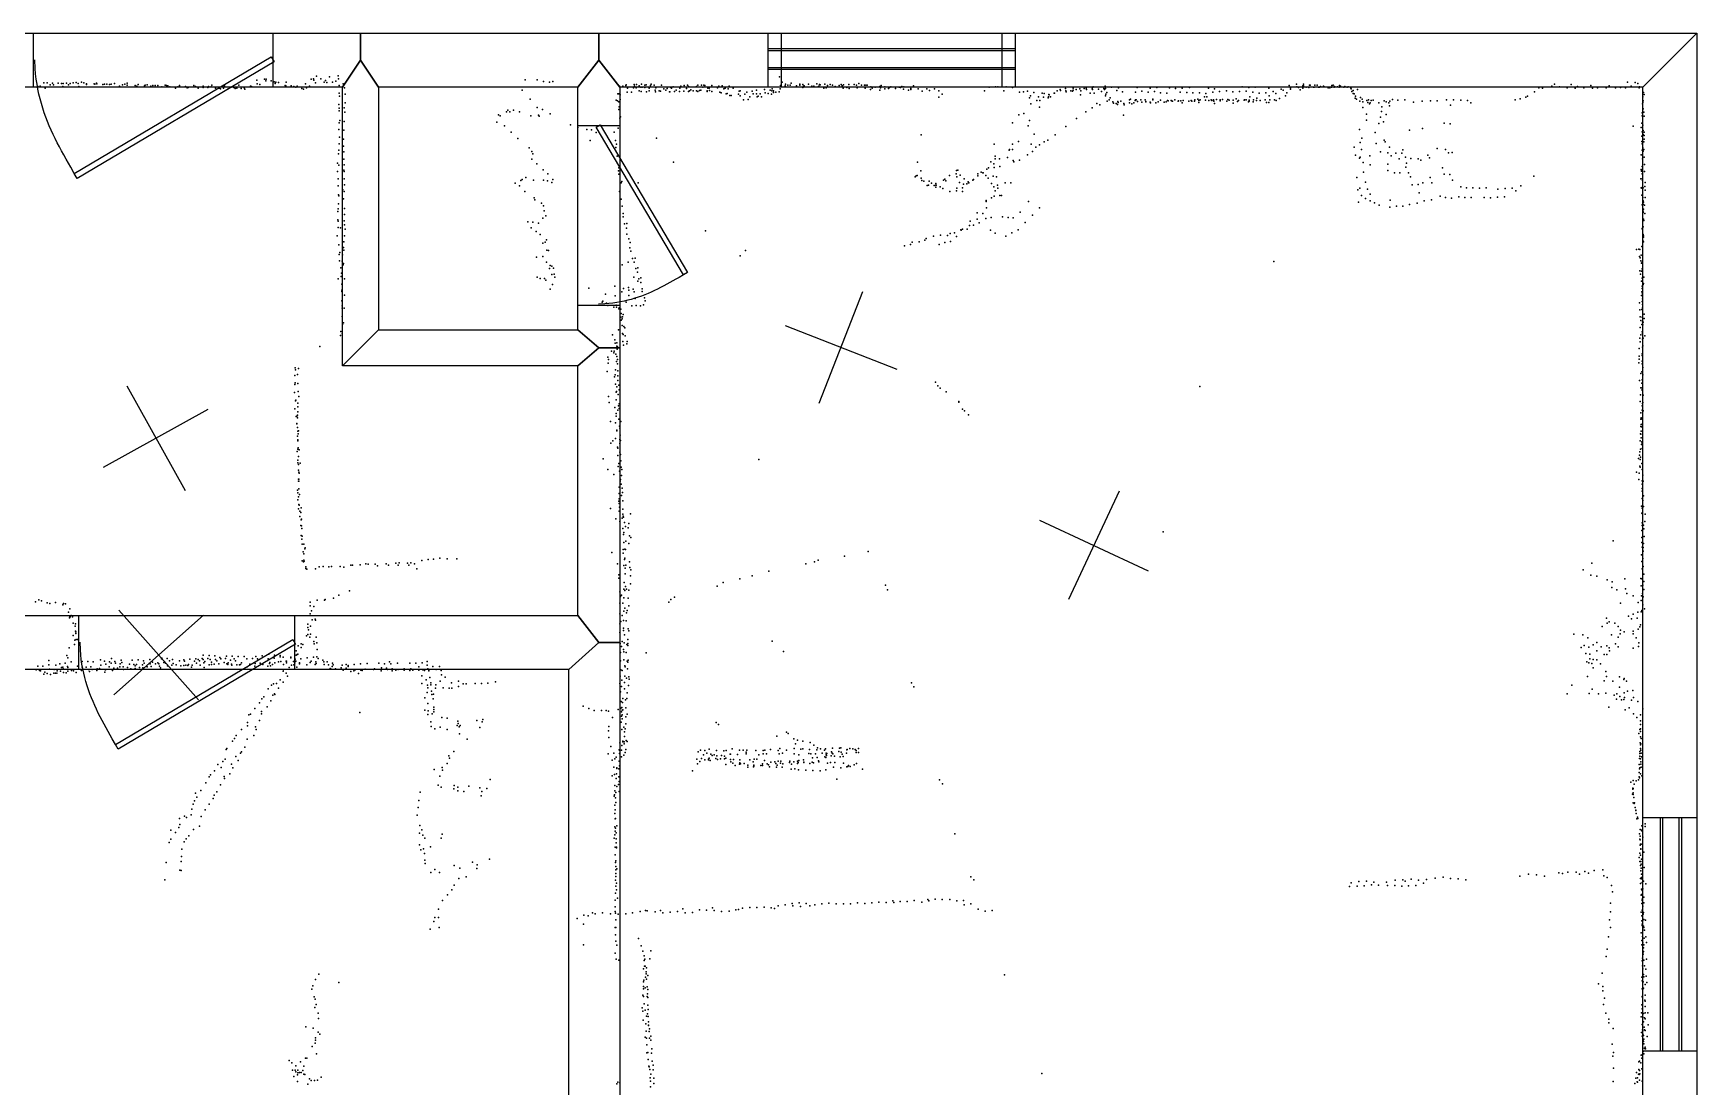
# Model space of a CAD drawing. Header units: millimetres. Extents: x 862 to 13566, y -25564 to -1880.
# Drawn here: x 8012 to 13566, y -5397 to -1880 of the extents above; entities that cross this region are included whole.
import ezdxf

# ---------------------------------------------------------------- set-up
doc = ezdxf.new("R2010")
doc.units = ezdxf.units.MM
for name, color, linetype in [('DOORS', 7, 'Continuous'), ('P', 9, 'Continuous'), ('PANOS', 10, 'Continuous'), ('ROOMS', 1, 'Continuous'), ('WALLS', 3, 'Continuous'), ('WINDOWS', 6, 'Continuous')]:
    doc.layers.add(name, color=color, linetype=linetype)

# ---------------------------------------------------------------- blocks, each defined once
blk = doc.blocks.new('1-Standard_3C')
for points in [[(-403.982, 5.64828), (253.382, 394.931), (263.573, 377.722), (-393.791, -11.5606), (-403.982, 5.64828)], [(263.573, 377.722), (275.367, 357.142), (283.15, 343.495), (290.844, 329.879), (298.429, 316.269), (305.882, 302.642), (313.184, 288.973), (320.313, 275.239), (327.249, 261.416), (333.971, 247.479), (340.456, 233.405), (346.686, 219.17), (352.638, 204.75), (358.291, 190.121), (363.626, 175.258), (368.62, 160.139), (373.253, 144.738), (377.503, 129.032), (381.351, 112.998), (384.774, 96.6102), (387.752, 79.8457), (390.265, 62.6802), (392.29, 45.0899), (393.807, 27.0508), (395.085, -0.90191)]]:
    blk.add_lwpolyline(points)
blk = doc.blocks.new('1-Standard_45')
for points in [[(-590, 42.9766), (589.999, 42.9766), (589.999, 32.9766), (-590, 32.9766), (-590, 42.9766)], [(-590.014, -44.0958), (589.985, -44.0958), (589.985, -54.0958), (-590.014, -54.0958), (-590.014, -44.0958)]]:
    blk.add_lwpolyline(points)

msp = doc.modelspace()

# ---------------------------------------------------------------- linework, layer by layer
at = {"layer": 'DOORS'}
for points in [[(8812.56, -2060.29), (8012.56, -2060.29), (8012.56, -1880.29), (8812.56, -1880.29), (8812.56, -2060.29)], [(9830.24, -2788.71), (9830.14, -2188.71), (9970.14, -2188.68), (9970.24, -2788.68), (9830.24, -2788.71)], [(8163.89, -3824.26), (8883.89, -3824.35), (8883.86, -4004.35), (8163.86, -4004.26), (8163.89, -3824.26)]]:
    msp.add_lwpolyline(points, dxfattribs=at)
at = {"layer": 'P'}
for p in [(8048, -2046), (8059, -2046), (8069, -2052), (8077, -2047), (8080, -2052), (8095, -2047), (8106, -2048), (8112, -2048), (8123, -2047), (8130, -2052), (8135, -2048), (8146, -2046), (8155, -2045), (8162, -2048), (8173, -2044), (8181, -2046), (8190, -2049), (8190, -2051), (8216, -2049), (8218, -2050), (8223, -2047), (8225, -2049), (8245, -2051), (8250, -2050), (8258, -2050), (8267, -2051), (8272, -2050), (8284, -2048), (8310, -2052), (8318, -2050), (8326, -2047), (8326, -2054), (8363, -2051), (8386, -2054), (8393, -2052), (8453, -2054), (8608, -2053), (8699, -2054), (8759, -2037), (8760, -2049), (8769, -2051), (8784, -2034), (8789, -2039), (8790, -2034), (8806, -2039), (8816, -2042), (8820, -2048), (8822, -2044), (8831, -2045), (8857, -2043), (8921, -2049), (8940, -2034), (8948, -2032), (8949, -2037), (8955, -2046), (8958, -2024), (8972, -2032), (8983, -2044), (8988, -2038), (8992, -2045), (9001, -2026), (9011, -2043), (9022, -2040), (9030, -2022), (9031, -2032), (9047, -2049), (9655, -2036), (9695, -2036), (9716, -2041), (9736, -2044), (9747, -2041), (9992, -2052), (10018, -2051), (10026, -2051), (10043, -2050), (10054, -2054), (10058, -2052), (10075, -2050), (10085, -2054), (10110, -2054), (10196, -2054), (10231, -2054), (10243, -2054), (10251, -2053), (10503, -2026), (10512, -2044), (10524, -2050), (10531, -2054), (10539, -2054), (10542, -2047), (10571, -2050), (10571, -2053), (10582, -2051), (10600, -2050), (10628, -2049), (10637, -2051), (10639, -2052), (10655, -2050), (10673, -2051), (10681, -2053), (10709, -2051), (10717, -2052), (10735, -2051), (10753, -2051), (10761, -2054), (10768, -2048), (10777, -2054), (10787, -2053), (10792, -2053), (10796, -2054), (12230, -2050), (12253, -2050), (12273, -2053), (12275, -2053), (12291, -2054), (12298, -2054), (12352, -2054), (13091, -2050), (13146, -2051), (13335, -2044), (13360, -2045), (13369, -2048), (8027, -2059), (8028, -2058), (8035, -2057), (8052, -2063), (8111, -2058), (8164, -2058), (8300, -2057), (8352, -2055), (8353, -2055), (8358, -2057), (8384, -2056), (8405, -2057), (8411, -2055), (8419, -2055), (8428, -2055), (8442, -2059), (8457, -2055), (8462, -2056), (8468, -2059), (8487, -2063), (8495, -2059), (8500, -2058), (8501, -2055), (8521, -2058), (8526, -2062), (8529, -2061), (8548, -2055), (8554, -2058), (8563, -2064), (8579, -2061), (8580, -2057), (8595, -2061), (8597, -2058), (8606, -2059), (8621, -2063), (8631, -2064), (8633, -2064), (8637, -2066), (8647, -2064), (8651, -2056), (8663, -2066), (8673, -2060), (8682, -2061), (8686, -2065), (8692, -2063), (8706, -2065), (8716, -2062), (8719, -2067), (8737, -2057), (8741, -2058), (8853, -2055), (8855, -2056), (8873, -2056), (8882, -2058), (8889, -2060), (8893, -2057), (8909, -2065), (8914, -2067), (8925, -2062), (8935, -2057), (9033, -2055), (9034, -2080), (9035, -2090), (9051, -2062), (9054, -2084), (9645, -2070), (9671, -2100), (9958, -2104), (9963, -2106), (9964, -2082), (9967, -2083), (9967, -2109), (9969, -2057), (9972, -2086), (9972, -2101), (9980, -2057), (9991, -2055), (9995, -2077), (9996, -2063), (10010, -2077), (10016, -2062), (10019, -2057), (10025, -2062), (10035, -2056), (10035, -2073), (10041, -2060), (10042, -2075), (10045, -2060), (10054, -2061), (10059, -2076), (10068, -2063), (10068, -2072), (10070, -2060), (10073, -2055), (10089, -2070), (10090, -2076), (10091, -2062), (10102, -2073), (10106, -2074), (10117, -2066), (10124, -2070), (10128, -2065), (10136, -2076), (10137, -2076), (10141, -2061), (10143, -2063), (10149, -2059), (10153, -2075), (10159, -2070), (10170, -2075), (10171, -2064), (10174, -2057), (10184, -2074), (10185, -2055), (10193, -2065), (10200, -2058), (10200, -2075), (10203, -2073), (10208, -2069), (10215, -2073), (10226, -2058), (10227, -2073), (10231, -2075), (10237, -2071), (10241, -2070), (10248, -2060), (10254, -2055), (10262, -2073), (10262, -2075), (10264, -2064), (10269, -2063), (10270, -2071), (10278, -2055), (10278, -2075), (10297, -2062), (10301, -2057), (10304, -2077), (10309, -2079), (10312, -2056), (10318, -2066), (10322, -2064), (10325, -2082), (10329, -2081), (10332, -2066), (10335, -2057), (10338, -2088), (10342, -2088), (10349, -2062), (10349, -2063), (10367, -2084), (10369, -2074), (10372, -2072), (10372, -2089), (10383, -2103), (10388, -2084), (10395, -2077), (10399, -2101), (10405, -2093), (10412, -2074), (10416, -2082), (10427, -2070), (10427, -2082), (10429, -2093), (10432, -2090), (10439, -2083), (10444, -2092), (10453, -2068), (10456, -2079), (10466, -2081), (10472, -2070), (10477, -2084), (10478, -2072), (10479, -2066), (10483, -2072), (10484, -2078), (10491, -2077), (10502, -2076), (10506, -2066), (10507, -2055), (10508, -2058), (10523, -2056), (10560, -2056), (10581, -2061), (10584, -2057), (10586, -2056), (10611, -2057), (10618, -2057), (10634, -2058), (10635, -2057), (10651, -2063), (10659, -2062), (10664, -2055), (10689, -2058), (10703, -2055), (10713, -2056), (10713, -2059), (10716, -2063), (10728, -2061), (10736, -2065), (10763, -2062), (10790, -2064), (10807, -2068), (10808, -2059), (10813, -2063), (10823, -2060), (10839, -2058), (10839, -2070), (10841, -2062), (10843, -2055), (10855, -2059), (10855, -2066), (10867, -2065), (10871, -2061), (10875, -2059), (10891, -2065), (10903, -2060), (10908, -2061), (10912, -2058), (10918, -2067), (10919, -2059), (10934, -2070), (10942, -2065), (10942, -2068), (10951, -2056), (10966, -2066), (10980, -2074), (10995, -2066), (11004, -2071), (11021, -2066), (11036, -2072), (11036, -2094), (11047, -2084), (11188, -2072), (11203, -2060), (11225, -2059), (11232, -2059), (11252, -2073), (11260, -2059), (11281, -2061), (11305, -2077), (11318, -2076), (11332, -2074), (11338, -2096), (11342, -2089), (11353, -2078), (11363, -2105), (11368, -2092), (11373, -2105), (11380, -2080), (11385, -2094), (11387, -2081), (11401, -2096), (11402, -2092), (11403, -2085), (11404, -2086), (11408, -2092), (11420, -2080), (11422, -2080), (11430, -2072), (11440, -2068), (11442, -2071), (11458, -2065), (11459, -2072), (11461, -2076), (11476, -2072), (11482, -2074), (11484, -2063), (11484, -2070), (11494, -2068), (11506, -2066), (11508, -2086), (11510, -2072), (11521, -2065), (11527, -2064), (11529, -2068), (11541, -2080), (11547, -2066), (11549, -2061), (11549, -2068), (11551, -2059), (11554, -2080), (11569, -2067), (11578, -2075), (11586, -2065), (11589, -2068), (11591, -2057), (11592, -2065), (11592, -2089), (11593, -2084), (11596, -2078), (11597, -2107), (11604, -2103), (11608, -2096), (11612, -2060), (11616, -2109), (11630, -2071), (11633, -2108), (11635, -2062), (11643, -2107), (11649, -2076), (11672, -2102), (11675, -2100), (11691, -2105), (11692, -2077), (11692, -2102), (11694, -2103), (11698, -2061), (11699, -2108), (11710, -2103), (11713, -2074), (11713, -2110), (11724, -2102), (11726, -2109), (11727, -2108), (11734, -2077), (11741, -2064), (11741, -2110), (11750, -2100), (11750, -2102), (11756, -2075), (11763, -2061), (11768, -2109), (11775, -2104), (11776, -2079), (11788, -2110), (11794, -2109), (11797, -2080), (11799, -2105), (11801, -2106), (11805, -2062), (11811, -2105), (11815, -2107), (11816, -2107), (11823, -2103), (11826, -2065), (11834, -2107), (11836, -2106), (11841, -2077), (11843, -2106), (11848, -2063), (11851, -2105), (11863, -2078), (11870, -2107), (11870, -2107), (11872, -2061), (11878, -2105), (11880, -2107), (11884, -2079), (11889, -2107), (11890, -2103), (11900, -2100), (11903, -2105), (11906, -2079), (11908, -2102), (11922, -2093), (11926, -2104), (11927, -2081), (11930, -2093), (11936, -2064), (11937, -2105), (11945, -2102), (11947, -2105), (11950, -2077), (11953, -2102), (11954, -2107), (11956, -2066), (11963, -2101), (11973, -2075), (11975, -2103), (11975, -2106), (11982, -2101), (11996, -2073), (11997, -2107), (12000, -2101), (12005, -2104), (12017, -2076), (12018, -2104), (12028, -2099), (12033, -2108), (12036, -2105), (12039, -2075), (12048, -2059), (12055, -2104), (12056, -2103), (12062, -2074), (12062, -2102), (12069, -2109), (12070, -2061), (12072, -2104), (12072, -2107), (12074, -2093), (12084, -2077), (12085, -2109), (12086, -2103), (12092, -2060), (12096, -2105), (12097, -2097), (12105, -2080), (12108, -2105), (12125, -2103), (12127, -2079), (12137, -2064), (12138, -2089), (12141, -2102), (12152, -2075), (12156, -2103), (12161, -2081), (12162, -2105), (12173, -2098), (12178, -2067), (12185, -2070), (12193, -2089), (12197, -2079), (12205, -2055), (12209, -2062), (12209, -2067), (12231, -2059), (12236, -2061), (12242, -2069), (12251, -2056), (12251, -2064), (12253, -2056), (12262, -2060), (12271, -2061), (12286, -2060), (12289, -2060), (12303, -2060), (12306, -2060), (12310, -2058), (12320, -2057), (12321, -2058), (12335, -2062), (12341, -2062), (12346, -2060), (12347, -2055), (12355, -2060), (12356, -2058), (12366, -2059), (12372, -2060), (12373, -2055), (12376, -2057), (12388, -2060), (12391, -2058), (12399, -2060), (12402, -2059), (12411, -2064), (12412, -2066), (12414, -2075), (12419, -2071), (12419, -2081), (12422, -2082), (12425, -2097), (12426, -2090), (12430, -2100), (12433, -2068), (12441, -2107), (12443, -2095), (12449, -2100), (12451, -2109), (12464, -2105), (12470, -2102), (12479, -2105), (12485, -2104), (12522, -2106), (12529, -2109), (12541, -2107), (12550, -2101), (12568, -2104), (12591, -2103), (12620, -2110), (12649, -2107), (12677, -2106), (12699, -2106), (12730, -2103), (12754, -2103), (12778, -2104), (12800, -2105), (12960, -2103), (12976, -2099), (12995, -2094), (13001, -2090), (13024, -2076), (13039, -2062), (13051, -2064), (13082, -2057), (13108, -2059), (13133, -2062), (13160, -2063), (13168, -2058), (13189, -2062), (13212, -2055), (13218, -2063), (13234, -2062), (13263, -2062), (13273, -2056), (13295, -2062), (13311, -2061), (13328, -2062), (13347, -2057), (13374, -2062), (13375, -2059), (13386, -2078), (13386, -2093), (13387, -2106), (13388, -2078), (13390, -2085), (9032, -2118), (9033, -2130), (9034, -2139), (9050, -2129), (9052, -2144), (9054, -2112), (9565, -2153), (9571, -2156), (9592, -2142), (9597, -2137), (9603, -2143), (9616, -2137), (9635, -2142), (9673, -2156), (9694, -2128), (9699, -2154), (9701, -2157), (9712, -2135), (9738, -2149), (9967, -2135), (9968, -2126), (9970, -2134), (9971, -2164), (9973, -2159), (11303, -2153), (11319, -2148), (11343, -2116), (11371, -2127), (11495, -2165), (11526, -2142), (11547, -2129), (11563, -2115), (11573, -2119), (11619, -2114), (11627, -2115), (11632, -2118), (11634, -2111), (11652, -2154), (11653, -2115), (11654, -2119), (11672, -2112), (11680, -2116), (11687, -2112), (11742, -2113), (11760, -2112), (11848, -2113), (11903, -2111), (11956, -2115), (12018, -2114), (12129, -2111), (12137, -2111), (12451, -2128), (12463, -2150), (12468, -2111), (12473, -2116), (12476, -2112), (12504, -2112), (12510, -2160), (12513, -2141), (12514, -2126), (12529, -2151), (12538, -2113), (12540, -2122), (12744, -2120), (12811, -2112), (13383, -2146), (13383, -2156), (13385, -2116), (13386, -2111), (13387, -2133), (13389, -2144), (13390, -2157), (9032, -2201), (9033, -2179), (9036, -2172), (9049, -2204), (9050, -2175), (9560, -2177), (9586, -2189), (9608, -2210), (9806, -2186), (9830, -2195), (9860, -2201), (9876, -2203), (9892, -2211), (9952, -2210), (9965, -2197), (10977, -2219), (11281, -2179), (11334, -2189), (11338, -2172), (11354, -2217), (11424, -2219), (11460, -2191), (12440, -2202), (12463, -2170), (12492, -2212), (12504, -2182), (12520, -2176), (12607, -2204), (12650, -2198), (12723, -2180), (12742, -2183), (13353, -2190), (13380, -2195), (13382, -2180), (13384, -2209), (13386, -2187), (13387, -2205), (13387, -2218), (13390, -2210), (9032, -2271), (9034, -2249), (9035, -2227), (9048, -2234), (9048, -2257), (9049, -2276), (9630, -2232), (9668, -2263), (9677, -2275), (9872, -2238), (9956, -2238), (9957, -2262), (9959, -2251), (10093, -2231), (11220, -2250), (11270, -2271), (11271, -2268), (11281, -2251), (11281, -2268), (11301, -2242), (11344, -2251), (11348, -2275), (11359, -2260), (11371, -2253), (11387, -2243), (11399, -2237), (12422, -2260), (12442, -2245), (12446, -2268), (12448, -2230), (12495, -2248), (12510, -2276), (12522, -2237), (12525, -2243), (12540, -2260), (12585, -2269), (12699, -2265), (12727, -2268), (13382, -2224), (13382, -2242), (13383, -2249), (13384, -2270), (13386, -2263), (13387, -2274), (13389, -2243), (13389, -2268), (13390, -2222), (13390, -2234), (9028, -2314), (9031, -2283), (9032, -2321), (9049, -2301), (9050, -2320), (9677, -2301), (9680, -2283), (9693, -2316), (9962, -2290), (9967, -2329), (10150, -2311), (10964, -2311), (11201, -2330), (11209, -2309), (11219, -2316), (11220, -2328), (11223, -2300), (11224, -2290), (11238, -2300), (11239, -2325), (11265, -2295), (11284, -2305), (11286, -2309), (11305, -2304), (11332, -2286), (12427, -2287), (12440, -2297), (12442, -2294), (12452, -2312), (12474, -2289), (12476, -2319), (12534, -2317), (12535, -2279), (12546, -2289), (12561, -2280), (12572, -2300), (12581, -2280), (12593, -2294), (12595, -2327), (12597, -2314), (12611, -2298), (12636, -2299), (12645, -2304), (12668, -2287), (12674, -2296), (12717, -2329), (12737, -2279), (12749, -2278), (13380, -2286), (13383, -2325), (13385, -2287), (13385, -2300), (13390, -2294), (13391, -2318), (9028, -2342), (9030, -2366), (9049, -2337), (9050, -2342), (9050, -2366), (9051, -2386), (9621, -2381), (9640, -2372), (9644, -2368), (9657, -2362), (9682, -2371), (9715, -2336), (9716, -2371), (9729, -2373), (9730, -2350), (9744, -2378), (9747, -2368), (9966, -2339), (9967, -2351), (9975, -2380), (9977, -2375), (10032, -2380), (10957, -2360), (10960, -2356), (10963, -2355), (10975, -2339), (10977, -2364), (10979, -2372), (10985, -2374), (10985, -2374), (11001, -2387), (11003, -2374), (11011, -2381), (11026, -2382), (11026, -2387), (11027, -2387), (11051, -2371), (11056, -2367), (11059, -2373), (11071, -2355), (11093, -2350), (11094, -2338), (11096, -2359), (11099, -2337), (11104, -2379), (11107, -2354), (11118, -2384), (11120, -2366), (11129, -2383), (11133, -2376), (11134, -2380), (11136, -2380), (11149, -2371), (11151, -2369), (11166, -2350), (11166, -2356), (11177, -2344), (11182, -2346), (11183, -2346), (11192, -2355), (11196, -2334), (11200, -2364), (11211, -2382), (11217, -2357), (11228, -2359), (11231, -2387), (11257, -2380), (11276, -2380), (12431, -2362), (12453, -2344), (12460, -2377), (12535, -2338), (12557, -2346), (12574, -2346), (12603, -2346), (12610, -2360), (12616, -2386), (12636, -2385), (12651, -2380), (12676, -2362), (12681, -2380), (12722, -2351), (12741, -2352), (12750, -2371), (13022, -2357), (13379, -2366), (13380, -2335), (13381, -2338), (13381, -2341), (13383, -2349), (13384, -2366), (13385, -2372), (13391, -2342), (13393, -2379), (9030, -2390), (9031, -2420), (9032, -2423), (9046, -2403), (9048, -2433), (9050, -2408), (9635, -2390), (9653, -2409), (9685, -2430), (9687, -2436), (9969, -2408), (9975, -2434), (10997, -2389), (11020, -2388), (11026, -2394), (11040, -2393), (11049, -2398), (11072, -2408), (11095, -2406), (11096, -2397), (11114, -2396), (11114, -2408), (11193, -2438), (11194, -2442), (11211, -2430), (11219, -2393), (11220, -2424), (11223, -2406), (11233, -2397), (11239, -2422), (11245, -2422), (11335, -2442), (12434, -2403), (12441, -2397), (12447, -2422), (12460, -2432), (12467, -2401), (12475, -2417), (12475, -2440), (12542, -2437), (12639, -2413), (12656, -2440), (12680, -2436), (12709, -2424), (12727, -2428), (12747, -2431), (12772, -2426), (12778, -2393), (12791, -2428), (12797, -2396), (12813, -2428), (12818, -2396), (12840, -2397), (12856, -2429), (12863, -2396), (12877, -2430), (12901, -2427), (12902, -2401), (12924, -2426), (12926, -2399), (12950, -2397), (12962, -2406), (12979, -2390), (13380, -2396), (13382, -2397), (13382, -2421), (13385, -2394), (13386, -2429), (13387, -2396), (13387, -2440), (13392, -2392), (13393, -2404), (13393, -2429), (9029, -2475), (9030, -2466), (9031, -2450), (9051, -2465), (9051, -2485), (9709, -2447), (9714, -2498), (9716, -2456), (9718, -2473), (9724, -2490), (9978, -2458), (9982, -2482), (9982, -2493), (11163, -2480), (11182, -2482), (11192, -2499), (11195, -2463), (11210, -2495), (11248, -2493), (11267, -2495), (11284, -2496), (11307, -2478), (11348, -2487), (11372, -2463), (12436, -2444), (12490, -2446), (12506, -2454), (12541, -2461), (12563, -2458), (12584, -2457), (12607, -2452), (12632, -2447), (13383, -2453), (13387, -2451), (13387, -2474), (13387, -2479), (13388, -2444), (13388, -2467), (13391, -2454), (13392, -2482), (9029, -2503), (9030, -2508), (9030, -2529), (9038, -2530), (9050, -2506), (9051, -2520), (9053, -2534), (9663, -2510), (9675, -2530), (9680, -2511), (9691, -2542), (9699, -2514), (9705, -2552), (9986, -2516), (9993, -2531), (9994, -2515), (9994, -2551), (10257, -2540), (11041, -2554), (11073, -2549), (11088, -2547), (11109, -2536), (11110, -2538), (11114, -2534), (11130, -2534), (11138, -2522), (11140, -2507), (11151, -2521), (11164, -2501), (11170, -2513), (11208, -2538), (11224, -2548), (11279, -2547), (11300, -2536), (11324, -2512), (13383, -2532), (13384, -2533), (13386, -2503), (13386, -2551), (13387, -2527), (13387, -2552), (13388, -2501), (13389, -2505), (9027, -2556), (9032, -2587), (9045, -2575), (9046, -2597), (9048, -2596), (9049, -2576), (9049, -2604), (9051, -2556), (9713, -2581), (9721, -2578), (9726, -2570), (9727, -2604), (9732, -2606), (10001, -2566), (10004, -2597), (10005, -2579), (10007, -2608), (10390, -2605), (10921, -2590), (10941, -2585), (10946, -2578), (10970, -2577), (10989, -2571), (10993, -2565), (11018, -2558), (11037, -2585), (11056, -2579), (11064, -2555), (11074, -2575), (11095, -2559), (11259, -2558), (13365, -2602), (13372, -2601), (13376, -2602), (13382, -2592), (13386, -2572), (13388, -2557), (13388, -2561), (13388, -2576), (9034, -2619), (9035, -2640), (9036, -2612), (9039, -2663), (9043, -2641), (9045, -2620), (9047, -2653), (9048, -2649), (9692, -2628), (9714, -2625), (9726, -2644), (9736, -2665), (9738, -2656), (9744, -2658), (9749, -2664), (9978, -2653), (9998, -2644), (10013, -2632), (10018, -2644), (10022, -2631), (10031, -2663), (10372, -2623), (12154, -2642), (13375, -2626), (13377, -2630), (13379, -2640), (13380, -2621), (13381, -2648), (13383, -2644), (9030, -2700), (9040, -2692), (9041, -2681), (9042, -2718), (9051, -2700), (9694, -2694), (9705, -2699), (9719, -2699), (9723, -2704), (9743, -2686), (9746, -2719), (9751, -2684), (9753, -2694), (10017, -2695), (10024, -2666), (10029, -2678), (10031, -2708), (10034, -2700), (10041, -2697), (10041, -2712), (13376, -2673), (13378, -2685), (13381, -2674), (13381, -2708), (13383, -2667), (13383, -2698), (13387, -2719), (13388, -2716), (13389, -2695), (9042, -2738), (9042, -2742), (9042, -2773), (9051, -2755), (9738, -2735), (9867, -2731), (9914, -2775), (9923, -2751), (9954, -2725), (9955, -2757), (9977, -2744), (9983, -2732), (9999, -2729), (10000, -2738), (10000, -2756), (10015, -2735), (10018, -2744), (10022, -2766), (10045, -2733), (10045, -2742), (10053, -2763), (10055, -2773), (13381, -2756), (13382, -2743), (13383, -2725), (13383, -2732), (13384, -2776), (13385, -2747), (13385, -2749), (13385, -2767), (9043, -2790), (9043, -2798), (9044, -2826), (9050, -2798), (9912, -2778), (9926, -2781), (9931, -2789), (9950, -2795), (9958, -2788), (9959, -2795), (9967, -2800), (9968, -2797), (9974, -2801), (9974, -2828), (9975, -2816), (9979, -2827), (9982, -2819), (9992, -2778), (10011, -2790), (10025, -2789), (10039, -2790), (10050, -2787), (13375, -2780), (13376, -2803), (13377, -2827), (13382, -2802), (13383, -2828), (13385, -2786), (13385, -2797), (13390, -2818), (13390, -2832), (9039, -2876), (9043, -2884), (9045, -2853), (9048, -2847), (9946, -2887), (9966, -2870), (9975, -2838), (9978, -2834), (9978, -2856), (9979, -2883), (9982, -2886), (9984, -2859), (9987, -2864), (13377, -2862), (13379, -2839), (13379, -2887), (13382, -2853), (13384, -2877), (13385, -2844), (13385, -2882), (13386, -2854), (13387, -2845), (8969, -2926), (9038, -2889), (9943, -2942), (9952, -2941), (9954, -2904), (9955, -2915), (9960, -2925), (9961, -2914), (9962, -2931), (9962, -2935), (9963, -2927), (9981, -2909), (9983, -2921), (9988, -2890), (9994, -2917), (9995, -2909), (13374, -2933), (13376, -2898), (13377, -2910), (13385, -2901), (13385, -2928), (13386, -2924), (13387, -2898), (13392, -2890), (8887, -2997), (9931, -2962), (9932, -2982), (9933, -2969), (9951, -2947), (9957, -2951), (9959, -2976), (9961, -2959), (9963, -2969), (9963, -2984), (13372, -2981), (13373, -2958), (13373, -2968), (13383, -2956), (13383, -2975), (13383, -2984), (13384, -2950), (13386, -2996), (8885, -3023), (8885, -3053), (8887, -3047), (8888, -3004), (8894, -3019), (8895, -3049), (8898, -2999), (9928, -3009), (9953, -3027), (9955, -3020), (9956, -3004), (9956, -3052), (9964, -3007), (9964, -3024), (9964, -3040), (11024, -3045), (13375, -3040), (13379, -3016), (13382, -3011), (13382, -3048), (13384, -3037), (13386, -3021), (8884, -3080), (8888, -3107), (8889, -3105), (8897, -3076), (8899, -3093), (9933, -3093), (9958, -3078), (9958, -3104), (9959, -3076), (9961, -3061), (9965, -3086), (9967, -3055), (9968, -3071), (11032, -3057), (11040, -3065), (11060, -3077), (11907, -3060), (13378, -3087), (13379, -3064), (13384, -3068), (13384, -3072), (13385, -3063), (13386, -3090), (13387, -3088), (8885, -3134), (8890, -3160), (8893, -3157), (8894, -3155), (8894, -3164), (8895, -3127), (8895, -3144), (8896, -3115), (9935, -3113), (9954, -3130), (9958, -3150), (9958, -3158), (9964, -3139), (9966, -3124), (9968, -3117), (9968, -3133), (11102, -3110), (11102, -3112), (11115, -3135), (11121, -3141), (11135, -3154), (13377, -3110), (13379, -3147), (13380, -3164), (13384, -3124), (13384, -3139), (13385, -3116), (13386, -3113), (13387, -3141), (8892, -3183), (8892, -3184), (8894, -3196), (8896, -3209), (8897, -3218), (8898, -3207), (9939, -3176), (9956, -3181), (9961, -3205), (9961, -3208), (9967, -3169), (9969, -3192), (9970, -3199), (9974, -3176), (13378, -3217), (13379, -3169), (13379, -3193), (13379, -3219), (13380, -3186), (13380, -3209), (13381, -3194), (13383, -3168), (13383, -3185), (8894, -3225), (8895, -3241), (8895, -3269), (8896, -3238), (8897, -3264), (8900, -3271), (9941, -3249), (9947, -3241), (9956, -3233), (9963, -3262), (9964, -3265), (9971, -3236), (9971, -3250), (9972, -3222), (9973, -3240), (13377, -3241), (13378, -3269), (13380, -3231), (13381, -3253), (13382, -3244), (13383, -3266), (13384, -3247), (8893, -3277), (8896, -3305), (8896, -3314), (8898, -3293), (8898, -3320), (8903, -3315), (9915, -3301), (9964, -3290), (9965, -3327), (9967, -3317), (9971, -3279), (9972, -3308), (9973, -3287), (9974, -3308), (9975, -3329), (10434, -3303), (13371, -3300), (13375, -3289), (13376, -3278), (13376, -3325), (13377, -3303), (13377, -3329), (13378, -3295), (13382, -3317), (8898, -3339), (8898, -3369), (8898, -3375), (8899, -3346), (8899, -3369), (8899, -3375), (8900, -3349), (9930, -3336), (9951, -3353), (9969, -3342), (9972, -3375), (9973, -3370), (9975, -3386), (9976, -3357), (9977, -3337), (13365, -3346), (13372, -3370), (13374, -3349), (13384, -3337), (13384, -3374), (13384, -3385), (13386, -3356), (13387, -3376), (8894, -3406), (8895, -3414), (8896, -3438), (8898, -3428), (8899, -3401), (8901, -3420), (9967, -3442), (9968, -3395), (9968, -3417), (9968, -3435), (9976, -3423), (9978, -3399), (9979, -3413), (9981, -3441), (13383, -3400), (13384, -3409), (13384, -3433), (13385, -3399), (13386, -3440), (13388, -3424), (8898, -3468), (8899, -3453), (8900, -3456), (8902, -3476), (8902, -3494), (8906, -3480), (8907, -3465), (9939, -3467), (9968, -3450), (9968, -3476), (9969, -3462), (9981, -3469), (9981, -3486), (9982, -3492), (9983, -3496), (10006, -3485), (13381, -3459), (13382, -3482), (13383, -3466), (13384, -3483), (13386, -3460), (13388, -3460), (13393, -3486), (8905, -3523), (8907, -3505), (8908, -3502), (8908, -3525), (8909, -3534), (9957, -3501), (9970, -3510), (9978, -3499), (9981, -3533), (9983, -3553), (9984, -3547), (9986, -3513), (9989, -3527), (9998, -3531), (10001, -3517), (11784, -3545), (13382, -3540), (13384, -3515), (13384, -3523), (13388, -3522), (13389, -3535), (13392, -3510), (8907, -3557), (8909, -3569), (8910, -3559), (8910, -3586), (8915, -3586), (8919, -3601), (8920, -3598), (9982, -3604), (9984, -3580), (9987, -3603), (9989, -3604), (9990, -3576), (10000, -3584), (10003, -3558), (10007, -3564), (13287, -3575), (13382, -3564), (13382, -3580), (13383, -3596), (13387, -3597), (13387, -3609), (13388, -3584), (13390, -3560), (8910, -3642), (8913, -3611), (8914, -3645), (8916, -3618), (8916, -3639), (8917, -3643), (8922, -3662), (8967, -3662), (8980, -3660), (8999, -3662), (9008, -3660), (9037, -3660), (9049, -3663), (9072, -3656), (9078, -3656), (9104, -3655), (9123, -3652), (9130, -3653), (9154, -3653), (9161, -3658), (9190, -3651), (9198, -3656), (9223, -3649), (9230, -3656), (9234, -3648), (9262, -3649), (9266, -3656), (9273, -3648), (9285, -3652), (9310, -3640), (9331, -3637), (9348, -3636), (9370, -3633), (9394, -3635), (9426, -3635), (9944, -3614), (9963, -3652), (9982, -3616), (9984, -3657), (9986, -3637), (9987, -3632), (9991, -3656), (10003, -3645), (10004, -3664), (10592, -3652), (10620, -3645), (10633, -3639), (10720, -3626), (10800, -3610), (13215, -3649), (13381, -3621), (13382, -3644), (13386, -3634), (13387, -3660), (8922, -3667), (8926, -3669), (8955, -3668), (9293, -3668), (9967, -3688), (9967, -3699), (9985, -3714), (9988, -3666), (9988, -3685), (10006, -3692), (10006, -3718), (10007, -3671), (10316, -3714), (10371, -3701), (10412, -3692), (10468, -3676), (13187, -3672), (13212, -3689), (13232, -3693), (13267, -3705), (13283, -3712), (13326, -3702), (13379, -3700), (13382, -3702), (13384, -3668), (13389, -3686), (13389, -3711), (8031, -3772), (8040, -3775), (8960, -3773), (8984, -3773), (8987, -3771), (9015, -3766), (9032, -3756), (9068, -3742), (9970, -3745), (9973, -3761), (9976, -3756), (9984, -3736), (9984, -3765), (9987, -3741), (9989, -3727), (9993, -3736), (9998, -3766), (10001, -3739), (10141, -3771), (10153, -3763), (10296, -3726), (10857, -3723), (10864, -3738), (13282, -3730), (13299, -3738), (13328, -3735), (13332, -3750), (13353, -3758), (13380, -3725), (13380, -3774), (13381, -3758), (13385, -3750), (13386, -3723), (13387, -3762), (13389, -3737), (8020, -3778), (8059, -3782), (8068, -3784), (8087, -3780), (8111, -3788), (8113, -3784), (8120, -3785), (8130, -3813), (8134, -3802), (8134, -3828), (8136, -3828), (8139, -3824), (8143, -3828), (8937, -3779), (8937, -3792), (8937, -3818), (8941, -3808), (8949, -3794), (9971, -3783), (9971, -3818), (9978, -3824), (9981, -3783), (9984, -3810), (9987, -3799), (9993, -3815), (9995, -3807), (10000, -3792), (10134, -3779), (13311, -3783), (13338, -3826), (13353, -3819), (13369, -3813), (13370, -3781), (13380, -3812), (13382, -3807), (13386, -3788), (13391, -3802), (8133, -3832), (8145, -3850), (8152, -3859), (8153, -3852), (8153, -3876), (8154, -3878), (8154, -3884), (8929, -3853), (8929, -3864), (8929, -3887), (8931, -3872), (8938, -3859), (8938, -3886), (8943, -3838), (8953, -3836), (8954, -3840), (9971, -3852), (9971, -3881), (9974, -3844), (9983, -3841), (9983, -3866), (9983, -3874), (9992, -3842), (9998, -3869), (10000, -3875), (13155, -3886), (13250, -3861), (13265, -3833), (13267, -3850), (13273, -3845), (13292, -3850), (13303, -3861), (13310, -3885), (13311, -3873), (13323, -3879), (13348, -3835), (13353, -3876), (13353, -3885), (13367, -3833), (13370, -3870), (13376, -3862), (13378, -3855), (8132, -3932), (8145, -3891), (8150, -3921), (8151, -3906), (8155, -3904), (8160, -3904), (8890, -3942), (8897, -3925), (8907, -3918), (8907, -3931), (8912, -3921), (8925, -3892), (8936, -3896), (8949, -3911), (8950, -3918), (8957, -3896), (8959, -3915), (8960, -3937), (9972, -3917), (9976, -3927), (9978, -3911), (9983, -3938), (9985, -3915), (9986, -3889), (9994, -3921), (9997, -3904), (9997, -3917), (9997, -3924), (10479, -3910), (13180, -3931), (13186, -3888), (13190, -3924), (13202, -3898), (13206, -3930), (13220, -3922), (13232, -3914), (13232, -3942), (13247, -3929), (13266, -3925), (13273, -3932), (13275, -3942), (13281, -3888), (13294, -3918), (13303, -3896), (13303, -3928), (13353, -3933), (13363, -3898), (13371, -3927), (13372, -3915), (8027, -3993), (8044, -3993), (8064, -3974), (8064, -3989), (8088, -3990), (8101, -3985), (8106, -3997), (8111, -3996), (8119, -3983), (8124, -3958), (8127, -3994), (8128, -3965), (8128, -3997), (8139, -3979), (8160, -3993), (8175, -3978), (8176, -3996), (8189, -3996), (8194, -3977), (8205, -3995), (8212, -3979), (8237, -3972), (8238, -3990), (8250, -3976), (8255, -3986), (8266, -3995), (8267, -3979), (8272, -3983), (8274, -3968), (8285, -3978), (8287, -3983), (8301, -3995), (8302, -3985), (8306, -3973), (8308, -3981), (8312, -3995), (8327, -3998), (8334, -3986), (8343, -3973), (8348, -3987), (8352, -3992), (8357, -3988), (8362, -3972), (8367, -3997), (8377, -3989), (8380, -3975), (8382, -3983), (8393, -3995), (8399, -3984), (8401, -3971), (8403, -3985), (8406, -3994), (8410, -3980), (8420, -3985), (8428, -3982), (8431, -3985), (8434, -3993), (8440, -3969), (8442, -3966), (8448, -3981), (8454, -3983), (8459, -3967), (8460, -3992), (8467, -3975), (8475, -3990), (8477, -3971), (8479, -3984), (8489, -3989), (8500, -3975), (8505, -3992), (8515, -3972), (8515, -3991), (8517, -3976), (8522, -3990), (8528, -3991), (8530, -3988), (8535, -3970), (8540, -3996), (8543, -3990), (8550, -3976), (8555, -3969), (8557, -3983), (8563, -3971), (8567, -3975), (8570, -3990), (8576, -3968), (8579, -3971), (8580, -3956), (8582, -3982), (8583, -3997), (8585, -3978), (8595, -3967), (8599, -3989), (8600, -3957), (8603, -3971), (8607, -3980), (8607, -3988), (8616, -3986), (8618, -3959), (8621, -3971), (8625, -3975), (8632, -3985), (8635, -3964), (8638, -3969), (8650, -3981), (8654, -3968), (8657, -3960), (8658, -3985), (8662, -3987), (8663, -3982), (8671, -3973), (8674, -3986), (8675, -3990), (8676, -3960), (8683, -3969), (8687, -3975), (8692, -3989), (8696, -3961), (8701, -3989), (8704, -3987), (8707, -3982), (8716, -3961), (8725, -3969), (8726, -3995), (8735, -3986), (8744, -3967), (8752, -3993), (8753, -3984), (8755, -3961), (8761, -3969), (8770, -3983), (8776, -3959), (8779, -3988), (8795, -3993), (8796, -3969), (8799, -3953), (8801, -3984), (8802, -3981), (8804, -3992), (8811, -3988), (8816, -3966), (8818, -3956), (8819, -3982), (8831, -3979), (8837, -3957), (8837, -3962), (8839, -3978), (8847, -3963), (8848, -3988), (8857, -3976), (8858, -3976), (8858, -3982), (8867, -3997), (8872, -3963), (8872, -3965), (8874, -3990), (8881, -3978), (8882, -3989), (8885, -3982), (8887, -3970), (8889, -3976), (8890, -3956), (8892, -3996), (8893, -3954), (8896, -3953), (8901, -3982), (8901, -3985), (8906, -3969), (8926, -3989), (8927, -3965), (8937, -3981), (8940, -3976), (8948, -3963), (8953, -3988), (8956, -3979), (8957, -3984), (8959, -3962), (8963, -3967), (8979, -3973), (8982, -3979), (8983, -3987), (8993, -3979), (8998, -3989), (9010, -3994), (9011, -3983), (9013, -3989), (9044, -3990), (9057, -3987), (9063, -3991), (9063, -3994), (9084, -3988), (9105, -3985), (9127, -3984), (9166, -3983), (9185, -3985), (9201, -3979), (9206, -3985), (9228, -3983), (9269, -3983), (9290, -3983), (9300, -3995), (9311, -3982), (9327, -3978), (9327, -3990), (9346, -3994), (9368, -3994), (9973, -3948), (9973, -3975), (9984, -3945), (9984, -3972), (9987, -3992), (9988, -3995), (9992, -3947), (9995, -3976), (9997, -3980), (9998, -3973), (10058, -3949), (10517, -3944), (13195, -3951), (13199, -3979), (13205, -3982), (13209, -3953), (13209, -3969), (13215, -3984), (13220, -3971), (13232, -3972), (13244, -3985), (13257, -3954), (13266, -3954), (8022, -4005), (8033, -4006), (8033, -4008), (8034, -4006), (8036, -4009), (8048, -4020), (8051, -4013), (8059, -4018), (8067, -4003), (8070, -4021), (8081, -4016), (8082, -4004), (8087, -4016), (8091, -4017), (8092, -4009), (8103, -4010), (8112, -4002), (8113, -4014), (8122, -4015), (8128, -4010), (8140, -4007), (8147, -4009), (8156, -4014), (8172, -4005), (8173, -4007), (8197, -4004), (8200, -4011), (8209, -4004), (8225, -4008), (8226, -4002), (8233, -4001), (8251, -4004), (8251, -4013), (8253, -4005), (8277, -4007), (8281, -4000), (8293, -4000), (8313, -4004), (8338, -4002), (8352, -4001), (8378, -3999), (8437, -3999), (8814, -4052), (8824, -4051), (8836, -4039), (8847, -4010), (8847, -4047), (8848, -4004), (8857, -4017), (8861, -4026), (9004, -4001), (9007, -4003), (9021, -4002), (9040, -3999), (9047, -4006), (9057, -4000), (9072, -4011), (9083, -4009), (9087, -4005), (9098, -4018), (9106, -4006), (9110, -4008), (9120, -4003), (9148, -4004), (9151, -4002), (9174, -4009), (9175, -3999), (9192, -4000), (9195, -4004), (9211, -4002), (9211, -4009), (9223, -4006), (9230, -4004), (9251, -4002), (9251, -4006), (9269, -4007), (9273, -4002), (9280, -4006), (9299, -4006), (9309, -4051), (9310, -4025), (9313, -4005), (9318, -4007), (9324, -4039), (9330, -4002), (9333, -4005), (9333, -4009), (9336, -4031), (9339, -4049), (9357, -4004), (9371, -4043), (9374, -4008), (9375, -4022), (9387, -4030), (9409, -4049), (9432, -4043), (9448, -4052), (9457, -4052), (9488, -4051), (9509, -4051), (9530, -4050), (9555, -4045), (9971, -4051), (9972, -4027), (9974, -4005), (9977, -4040), (9978, -4007), (9986, -4048), (9987, -4027), (9993, -4033), (9996, -4002), (10001, -4029), (10002, -4036), (10944, -4049), (13201, -4028), (13220, -3999), (13257, -4042), (13262, -4011), (13264, -4028), (13286, -4043), (13308, -4029), (13322, -4038), (13324, -4034), (13331, -4043), (8775, -4102), (8782, -4096), (8796, -4069), (8805, -4109), (8808, -4057), (8812, -4090), (8818, -4085), (8819, -4088), (8831, -4066), (9319, -4099), (9327, -4081), (9328, -4056), (9329, -4065), (9339, -4055), (9342, -4077), (9343, -4088), (9347, -4102), (9348, -4087), (9355, -4067), (9356, -4055), (9381, -4065), (9401, -4066), (9410, -4067), (9432, -4061), (9973, -4079), (9976, -4061), (9980, -4101), (9986, -4069), (9989, -4105), (9994, -4101), (9995, -4082), (9999, -4058), (10952, -4062), (13133, -4086), (13149, -4057), (13207, -4084), (13217, -4070), (13238, -4085), (13262, -4083), (13290, -4090), (13298, -4103), (13299, -4085), (13308, -4063), (13309, -4094), (13314, -4106), (13322, -4104), (13323, -4082), (13325, -4098), (13335, -4077), (13348, -4107), (13352, -4074), (13355, -4098), (8732, -4155), (8737, -4153), (8752, -4134), (8767, -4115), (8774, -4144), (8774, -4152), (8793, -4129), (9102, -4148), (9319, -4140), (9330, -4118), (9330, -4154), (9331, -4142), (9344, -4152), (9349, -4130), (9349, -4138), (9350, -4145), (9376, -4164), (9848, -4127), (9867, -4134), (9885, -4141), (9909, -4141), (9925, -4141), (9933, -4143), (9946, -4164), (9965, -4138), (9974, -4133), (9975, -4111), (9976, -4146), (9976, -4160), (9977, -4131), (9978, -4140), (9978, -4155), (9979, -4114), (9980, -4139), (9990, -4132), (9990, -4162), (9995, -4153), (13272, -4130), (13327, -4139), (13340, -4132), (13355, -4152), (13366, -4164), (13369, -4111), (13378, -4156), (13386, -4135), (8708, -4204), (8727, -4181), (8728, -4192), (8754, -4196), (8756, -4204), (8768, -4175), (9340, -4179), (9341, -4194), (9353, -4202), (9371, -4197), (9394, -4167), (9394, -4205), (9428, -4191), (9430, -4177), (9431, -4184), (9434, -4196), (9435, -4219), (9438, -4191), (9493, -4174), (9503, -4198), (9511, -4179), (9513, -4171), (9933, -4209), (9934, -4195), (9975, -4180), (9977, -4205), (9978, -4169), (9984, -4197), (9986, -4212), (9988, -4202), (9991, -4186), (10292, -4181), (10300, -4188), (10527, -4213), (10533, -4218), (13372, -4218), (13376, -4205), (13378, -4176), (13378, -4188), (13378, -4202), (13378, -4211), (8656, -4271), (8659, -4268), (8677, -4243), (8684, -4235), (8690, -4225), (8719, -4263), (8726, -4237), (8749, -4225), (9461, -4237), (9934, -4231), (9940, -4261), (9968, -4272), (9970, -4249), (9970, -4275), (9976, -4273), (9977, -4258), (9981, -4244), (9981, -4246), (9985, -4246), (9985, -4252), (9986, -4228), (9991, -4271), (9992, -4241), (9995, -4245), (10240, -4274), (10254, -4275), (10269, -4270), (10293, -4275), (10318, -4276), (10325, -4275), (10345, -4269), (10370, -4273), (10382, -4273), (10394, -4274), (10425, -4275), (10449, -4275), (10455, -4274), (10474, -4271), (10495, -4227), (10499, -4275), (10505, -4268), (10527, -4274), (10551, -4236), (10552, -4268), (10557, -4252), (10564, -4240), (10575, -4270), (10581, -4269), (10582, -4243), (10604, -4271), (10606, -4248), (10618, -4257), (10628, -4272), (10630, -4266), (10640, -4269), (10654, -4274), (10657, -4269), (10680, -4267), (10704, -4267), (10708, -4266), (10728, -4272), (10730, -4271), (10738, -4268), (10748, -4269), (10756, -4271), (10759, -4275), (10767, -4268), (13377, -4249), (13378, -4229), (13378, -4256), (13378, -4268), (13379, -4252), (13379, -4274), (13380, -4235), (8628, -4321), (8640, -4331), (8645, -4311), (8653, -4303), (8674, -4320), (8688, -4295), (8696, -4308), (8704, -4284), (8708, -4279), (9377, -4331), (9394, -4318), (9400, -4292), (9402, -4300), (9416, -4278), (9932, -4286), (9945, -4307), (9950, -4330), (9951, -4283), (9954, -4302), (9958, -4297), (9968, -4310), (9969, -4285), (9969, -4326), (9976, -4296), (9984, -4290), (9988, -4281), (10228, -4303), (10230, -4319), (10232, -4279), (10238, -4311), (10243, -4301), (10250, -4289), (10254, -4306), (10261, -4283), (10266, -4306), (10267, -4303), (10269, -4300), (10272, -4308), (10274, -4287), (10279, -4291), (10285, -4289), (10291, -4301), (10294, -4292), (10297, -4305), (10307, -4302), (10310, -4291), (10320, -4294), (10320, -4302), (10324, -4300), (10324, -4321), (10339, -4287), (10340, -4287), (10340, -4305), (10341, -4313), (10348, -4317), (10350, -4305), (10356, -4325), (10363, -4288), (10370, -4320), (10371, -4306), (10371, -4316), (10373, -4319), (10386, -4318), (10392, -4280), (10392, -4286), (10398, -4324), (10398, -4330), (10404, -4306), (10416, -4313), (10417, -4329), (10418, -4324), (10418, -4327), (10419, -4303), (10428, -4304), (10434, -4289), (10441, -4325), (10447, -4319), (10447, -4325), (10449, -4286), (10454, -4308), (10460, -4286), (10462, -4319), (10467, -4323), (10470, -4329), (10475, -4314), (10488, -4312), (10491, -4318), (10494, -4330), (10496, -4324), (10499, -4310), (10502, -4286), (10507, -4317), (10508, -4310), (10513, -4330), (10514, -4284), (10515, -4319), (10537, -4315), (10538, -4310), (10544, -4320), (10551, -4313), (10553, -4286), (10564, -4310), (10564, -4318), (10566, -4315), (10568, -4289), (10568, -4308), (10584, -4306), (10585, -4314), (10585, -4315), (10601, -4285), (10605, -4318), (10608, -4286), (10613, -4314), (10614, -4299), (10617, -4316), (10624, -4286), (10629, -4298), (10634, -4309), (10635, -4313), (10646, -4284), (10655, -4296), (10658, -4298), (10659, -4283), (10659, -4289), (10661, -4291), (10662, -4285), (10664, -4317), (10674, -4315), (10676, -4292), (10677, -4279), (10679, -4284), (10682, -4286), (10684, -4330), (10687, -4293), (10688, -4315), (10702, -4278), (10706, -4296), (10709, -4280), (10713, -4287), (10716, -4295), (10717, -4317), (10727, -4284), (10728, -4329), (10732, -4328), (10734, -4325), (10740, -4328), (10753, -4323), (10759, -4281), (10761, -4318), (10767, -4281), (13373, -4321), (13375, -4301), (13376, -4278), (13376, -4285), (13376, -4293), (13378, -4302), (13379, -4312), (13379, -4320), (13380, -4284), (13380, -4330), (13381, -4296), (8588, -4383), (8600, -4363), (8604, -4356), (8617, -4342), (8650, -4361), (8651, -4368), (8669, -4352), (8678, -4333), (9351, -4338), (9370, -4360), (9378, -4340), (9538, -4371), (9945, -4359), (9953, -4355), (9958, -4368), (9959, -4353), (9960, -4335), (9961, -4332), (9967, -4336), (9967, -4362), (9968, -4378), (10213, -4343), (10543, -4337), (10555, -4336), (10567, -4339), (10591, -4340), (10615, -4341), (10639, -4343), (10658, -4339), (10695, -4370), (10708, -4333), (10781, -4337), (11038, -4373), (11048, -4386), (13346, -4380), (13354, -4375), (13357, -4387), (13364, -4376), (13371, -4372), (13373, -4363), (13374, -4348), (13375, -4336), (13375, -4366), (13376, -4332), (13378, -4353), (13382, -4359), (8554, -4417), (8558, -4430), (8572, -4408), (8613, -4435), (8616, -4424), (8625, -4413), (8637, -4389), (9299, -4441), (9304, -4414), (9364, -4390), (9374, -4397), (9416, -4403), (9417, -4391), (9430, -4397), (9430, -4409), (9450, -4412), (9466, -4394), (9503, -4399), (9508, -4426), (9510, -4412), (9527, -4401), (9952, -4427), (9953, -4423), (9954, -4392), (9954, -4409), (9956, -4433), (9957, -4415), (9960, -4395), (9966, -4388), (9968, -4412), (13351, -4420), (13352, -4400), (13352, -4404), (13353, -4402), (13353, -4421), (13354, -4416), (13356, -4432), (8517, -4494), (8524, -4498), (8539, -4489), (8542, -4471), (8546, -4454), (8550, -4443), (8573, -4495), (8586, -4473), (8600, -4454), (9294, -4491), (9297, -4465), (9954, -4457), (9954, -4485), (9955, -4473), (9957, -4448), (13354, -4449), (13357, -4452), (13358, -4449), (13360, -4465), (13362, -4474), (13362, -4475), (13364, -4485), (13368, -4497), (8472, -4541), (8487, -4548), (8498, -4532), (8500, -4502), (8502, -4522), (8547, -4538), (8567, -4527), (9302, -4551), (9303, -4525), (9309, -4540), (9954, -4529), (9955, -4503), (9955, -4544), (9956, -4502), (9956, -4534), (9958, -4549), (9961, -4526), (11089, -4553), (13366, -4503), (13369, -4502), (13375, -4553), (13377, -4538), (13381, -4541), (13382, -4526), (13384, -4544), (13393, -4528), (13394, -4519), (8466, -4582), (8471, -4571), (8508, -4604), (8516, -4579), (8523, -4570), (8532, -4559), (9302, -4589), (9306, -4606), (9313, -4557), (9315, -4603), (9319, -4567), (9338, -4596), (9374, -4567), (9377, -4554), (9952, -4567), (9954, -4556), (9955, -4597), (9958, -4569), (9958, -4583), (9959, -4597), (9959, -4600), (13376, -4571), (13377, -4561), (13377, -4573), (13377, -4591), (13378, -4587), (13379, -4603), (13379, -4604), (13380, -4587), (13386, -4564), (8456, -4648), (8506, -4645), (8507, -4629), (9318, -4618), (9320, -4641), (9321, -4652), (9417, -4659), (9479, -4647), (9494, -4656), (9535, -4637), (9955, -4623), (9956, -4648), (9957, -4643), (9957, -4662), (13374, -4632), (13376, -4617), (13376, -4645), (13378, -4624), (13378, -4659), (13379, -4645), (13380, -4654), (13381, -4637), (13389, -4614), (8451, -4706), (8502, -4674), (8506, -4675), (9339, -4682), (9353, -4672), (9369, -4682), (9433, -4702), (9436, -4667), (9457, -4696), (9493, -4669), (9956, -4707), (9957, -4673), (9957, -4685), (9957, -4695), (9959, -4718), (9960, -4670), (11142, -4696), (11152, -4706), (12412, -4716), (12438, -4712), (12463, -4711), (12488, -4714), (12530, -4714), (12559, -4707), (12585, -4706), (12592, -4711), (12612, -4704), (12637, -4707), (12653, -4718), (12663, -4705), (12692, -4701), (12719, -4698), (12744, -4702), (12769, -4703), (12795, -4706), (12975, -4694), (13004, -4688), (13031, -4690), (13058, -4694), (13105, -4683), (13118, -4685), (13135, -4681), (13163, -4681), (13174, -4687), (13192, -4678), (13204, -4684), (13223, -4675), (13252, -4673), (13256, -4693), (13267, -4699), (13378, -4702), (13378, -4719), (13379, -4676), (13380, -4667), (13381, -4687), (13381, -4699), (13381, -4703), (13382, -4688), (13383, -4715), (13388, -4711), (13390, -4665), (13396, -4720), (9379, -4775), (9395, -4756), (9410, -4740), (9417, -4724), (9955, -4774), (9956, -4751), (9957, -4727), (9959, -4740), (9963, -4768), (10953, -4775), (10999, -4772), (11023, -4771), (11047, -4772), (11072, -4772), (11118, -4775), (12407, -4729), (12432, -4727), (12456, -4726), (12480, -4723), (12503, -4724), (12533, -4725), (12558, -4725), (12581, -4727), (12604, -4726), (12628, -4725), (13281, -4725), (13285, -4746), (13380, -4758), (13381, -4738), (13381, -4755), (13384, -4742), (13384, -4756), (13384, -4771), (13384, -4775), (13386, -4736), (13389, -4764), (9365, -4804), (9850, -4824), (9865, -4826), (9879, -4817), (9888, -4820), (9913, -4816), (9939, -4820), (9955, -4797), (9955, -4812), (9956, -4818), (9965, -4821), (9990, -4820), (10013, -4816), (10038, -4812), (10056, -4809), (10062, -4810), (10089, -4813), (10106, -4809), (10114, -4817), (10139, -4814), (10163, -4812), (10181, -4803), (10189, -4817), (10213, -4815), (10236, -4806), (10260, -4808), (10280, -4800), (10285, -4809), (10310, -4812), (10335, -4811), (10358, -4806), (10367, -4805), (10380, -4801), (10404, -4799), (10428, -4799), (10452, -4798), (10476, -4800), (10487, -4802), (10499, -4793), (10522, -4790), (10546, -4785), (10548, -4793), (10569, -4783), (10574, -4795), (10593, -4785), (10605, -4793), (10621, -4790), (10645, -4787), (10668, -4784), (10693, -4786), (10717, -4786), (10741, -4787), (10764, -4783), (10788, -4785), (10812, -4783), (10835, -4781), (10860, -4782), (10882, -4777), (10885, -4782), (10906, -4779), (10930, -4779), (10979, -4781), (11002, -4777), (11096, -4776), (11120, -4790), (11142, -4787), (11167, -4804), (11190, -4811), (11213, -4809), (13278, -4784), (13278, -4813), (13380, -4814), (13382, -4785), (13382, -4827), (13383, -4808), (13385, -4808), (13386, -4794), (13387, -4821), (13388, -4815), (13389, -4783), (9337, -4871), (9349, -4845), (9353, -4832), (9365, -4832), (9367, -4865), (9828, -4836), (9849, -4854), (9955, -4865), (9957, -4840), (9957, -4866), (13275, -4840), (13278, -4866), (13380, -4883), (13382, -4843), (13383, -4854), (13383, -4859), (13386, -4873), (13388, -4861), (13389, -4839), (13389, -4865), (13391, -4874), (13395, -4841), (9849, -4923), (9956, -4890), (9957, -4911), (9961, -4925), (10033, -4902), (10042, -4927), (13267, -4938), (13271, -4897), (13382, -4909), (13382, -4923), (13385, -4895), (13386, -4917), (13388, -4933), (13389, -4923), (13390, -4901), (13396, -4897), (13398, -4916), (9955, -4951), (9958, -4971), (9967, -4975), (10047, -4945), (10052, -4960), (10052, -4976), (10053, -4995), (10054, -4971), (10055, -4995), (10071, -4970), (10074, -4943), (13263, -4962), (13383, -4977), (13385, -4968), (13385, -4993), (13386, -4949), (13387, -4954), (13388, -4946), (13389, -4974), (13391, -4994), (13398, -4971), (8954, -5039), (8966, -5021), (9032, -5049), (10050, -5003), (10050, -5047), (10051, -5041), (10056, -5031), (10058, -5014), (10058, -5020), (10059, -5000), (10059, -5038), (10064, -5026), (11255, -5023), (13250, -5018), (13382, -5031), (13383, -5044), (13384, -5044), (13386, -5003), (13387, -5047), (13388, -5022), (13389, -5030), (13396, -5005), (13397, -5028), (13399, -5049), (8942, -5071), (8946, -5060), (8950, -5097), (8953, -5105), (10047, -5091), (10049, -5063), (10049, -5096), (10050, -5070), (10055, -5067), (10062, -5064), (10062, -5096), (10063, -5087), (10064, -5073), (10064, -5099), (13238, -5054), (13252, -5062), (13252, -5077), (13258, -5101), (13383, -5070), (13383, -5097), (13384, -5096), (13386, -5071), (13388, -5068), (13392, -5108), (13393, -5056), (13393, -5091), (8952, -5133), (8957, -5123), (8963, -5152), (10045, -5134), (10047, -5145), (10052, -5120), (10055, -5141), (10059, -5162), (10063, -5154), (10064, -5125), (10065, -5139), (10065, -5163), (13254, -5122), (13262, -5152), (13380, -5164), (13381, -5150), (13382, -5124), (13383, -5137), (13385, -5124), (13388, -5153), (13393, -5111), (13393, -5129), (13394, -5150), (13402, -5150), (8922, -5197), (8947, -5201), (8963, -5215), (8965, -5169), (10048, -5175), (10057, -5187), (10058, -5212), (10066, -5180), (10066, -5191), (10066, -5193), (10068, -5213), (10069, -5204), (13272, -5172), (13272, -5184), (13287, -5203), (13381, -5216), (13383, -5189), (13385, -5207), (13386, -5165), (13386, -5211), (13388, -5180), (13390, -5198), (13391, -5167), (13391, -5207), (13393, -5170), (13394, -5209), (13404, -5190), (8943, -5263), (8953, -5252), (8954, -5234), (8955, -5242), (8969, -5222), (10055, -5232), (10059, -5235), (10061, -5257), (10069, -5235), (10074, -5228), (10074, -5242), (10077, -5270), (13283, -5255), (13384, -5228), (13386, -5222), (13386, -5267), (13387, -5241), (13388, -5226), (13388, -5246), (13389, -5238), (13389, -5254), (13391, -5269), (13394, -5265), (13395, -5270), (13400, -5229), (8867, -5309), (8875, -5317), (8889, -5327), (8904, -5314), (8916, -5328), (8921, -5302), (8926, -5302), (8958, -5287), (10061, -5284), (10064, -5283), (10065, -5306), (10065, -5306), (10067, -5328), (10068, -5331), (10076, -5285), (10078, -5312), (10082, -5325), (13286, -5295), (13288, -5283), (13372, -5314), (13375, -5312), (13379, -5317), (13380, -5292), (13382, -5302), (13383, -5291), (13387, -5280), (13389, -5287), (8878, -5342), (8882, -5363), (8887, -5342), (8889, -5347), (8894, -5357), (8894, -5380), (8895, -5342), (8896, -5351), (8901, -5349), (8907, -5349), (8912, -5343), (8915, -5355), (8919, -5356), (8934, -5371), (8940, -5376), (8951, -5376), (8961, -5375), (8973, -5365), (9964, -5382), (9971, -5384), (10071, -5340), (10072, -5367), (10073, -5378), (10074, -5355), (10082, -5341), (10084, -5369), (10084, -5386), (11379, -5353), (13287, -5380), (13288, -5335), (13359, -5386), (13362, -5368), (13365, -5349), (13367, -5381), (13368, -5367), (13368, -5382), (13371, -5355), (13372, -5340), (13373, -5356), (13375, -5343), (13375, -5375), (13376, -5354), (13382, -5337), (13384, -5379), (8929, -5389), (9960, -5387), (10073, -5397)]:
    msp.add_point(p, dxfattribs=at)
at = {"layer": 'PANOS'}
for points in [[(10636.1, -3115.03), (10781.3, -2742.3)], [(10522.4, -2856.08), (10895.1, -3001.25)], [(8324.66, -3057.17), (8519.22, -3406.67)], [(8247.19, -3329.19), (8596.69, -3134.64)], [(11637.3, -3408.63), (11468, -3771.02)], [(11371.5, -3505.15), (11733.8, -3674.5)], [(8281.15, -4088.47), (8580.13, -3822.74)], [(8297.77, -3806.12), (8563.5, -4105.1)]]:
    msp.add_lwpolyline(points, dxfattribs=at)
at = {"layer": 'ROOMS'}
for points in [[(9830.27, -3824.48), (9830.27, -2990.3), (9044.86, -2990.3), (9044.86, -2060.29), (7878.07, -2060.29), (7878.07, -2882.61), (7878.07, -3002.61), (7878.07, -3824.22), (9830.27, -3824.48)], [(9830.12, -2060.29), (9164.86, -2060.29), (9164.86, -2870.3), (9830.26, -2870.3), (9830.12, -2060.29)], [(11018.5, -5682.54), (13385.7, -5682.54), (13385.7, -2060.29), (9970.12, -2060.29), (9970.27, -2930.29), (9970.27, -2930.29), (9970.27, -3914.49), (9970.27, -5677.54), (11018.5, -5677.54)], [(7878.07, -4004.22), (6086.86, -4004.22), (6086.86, -7032.36), (8691.65, -7032.36), (9266.79, -7032.36), (9800.27, -7032.36), (9800.27, -5762.54), (9800.27, -4004.47), (7878.07, -4004.22)]]:
    msp.add_lwpolyline(points, close=True, dxfattribs=at)
at = {"layer": 'WALLS'}
for points in [[(9044.86, -2060.29), (7878.07, -2060.29), (7878.07, -1970.29), (7878.07, -1880.29), (9104.86, -1880.29), (9104.86, -1970.29), (9044.86, -2060.29)], [(9830.12, -2060.29), (9164.86, -2060.29), (9104.86, -1970.29), (9104.86, -1880.29), (9900.1, -1880.29), (9900.1, -1970.29), (9830.12, -2060.29)], [(13385.7, -2060.29), (9970.12, -2060.29), (9900.1, -1970.29), (9900.1, -1880.29), (13565.7, -1880.29), (13475.7, -1970.29), (13385.7, -2060.29)], [(13385.7, -5682.54), (13385.7, -2060.29), (13475.7, -1970.29), (13565.7, -1880.29), (13565.7, -5762.54), (13475.7, -5762.54), (13385.7, -5682.54)], [(9164.86, -2060.29), (9164.86, -2870.3), (9104.86, -2930.3), (9044.86, -2990.3), (9044.86, -2060.29), (9104.86, -1970.29), (9164.86, -2060.29)], [(9830.26, -2870.3), (9830.12, -2060.29), (9900.1, -1970.29), (9970.12, -2060.29), (9970.27, -2930.29), (9900.27, -2930.3), (9830.26, -2870.3)], [(9164.86, -2870.3), (9830.26, -2870.3), (9900.27, -2930.3), (9830.27, -2990.3), (9044.86, -2990.3), (9104.86, -2930.3), (9164.86, -2870.3)], [(9830.27, -3824.48), (9830.27, -2990.3), (9900.27, -2930.3), (9970.27, -2930.29), (9970.27, -3914.49), (9900.27, -3914.49), (9830.27, -3824.48)], [(7878.07, -3824.22), (9830.27, -3824.48), (9900.27, -3914.49), (9800.27, -4004.47), (7878.07, -4004.22), (7878.07, -3914.22), (7878.07, -3824.22)], [(9800.27, -5762.54), (9800.27, -4004.47), (9900.27, -3914.49), (9970.27, -3914.49), (9970.27, -5677.54), (9900.27, -5762.54), (9800.27, -5762.54)]]:
    msp.add_lwpolyline(points, dxfattribs=at)
at = {"layer": 'WINDOWS'}
for points in [[(11246.1, -2060.29), (10466.1, -2060.29), (10466.1, -1880.29), (11246.1, -1880.29), (11246.1, -2060.29)], [(11290.1, -2060.29), (10510.1, -2060.29), (10510.1, -1880.29), (11290.1, -1880.29), (11290.1, -2060.29)], [(13385.7, -5278.81), (13385.7, -4498.81), (13565.7, -4498.81), (13565.7, -5278.81), (13385.7, -5278.81)]]:
    msp.add_lwpolyline(points, dxfattribs=at)

# ---------------------------------------------------------------- block references
at = {"layer": 'DOORS', "rotation": 180}
msp.add_blockref('1-Standard_3C', (8412.56, -1970.29), dxfattribs=at)
at = {"layer": 'DOORS'}
for p, xscale, yscale, rotation in [((9900.19, -2488.7), -0.75, -0.75, 90.01), ((8523.88, -3914.3), -0.9, -0.9, 359.992)]:
    msp.add_blockref('1-Standard_3C', p, dxfattribs=dict(at, xscale=xscale, yscale=yscale, rotation=rotation))
at = {"layer": 'WINDOWS', "xscale": 0.661017, "yscale": 0.72}
for p, rotation in [((10856.1, -1970.29), 180), ((10900.1, -1970.29), 180), ((13475.7, -4888.81), 90)]:
    msp.add_blockref('1-Standard_45', p, dxfattribs=dict(at, rotation=rotation))

doc.saveas('drawing.dxf')
